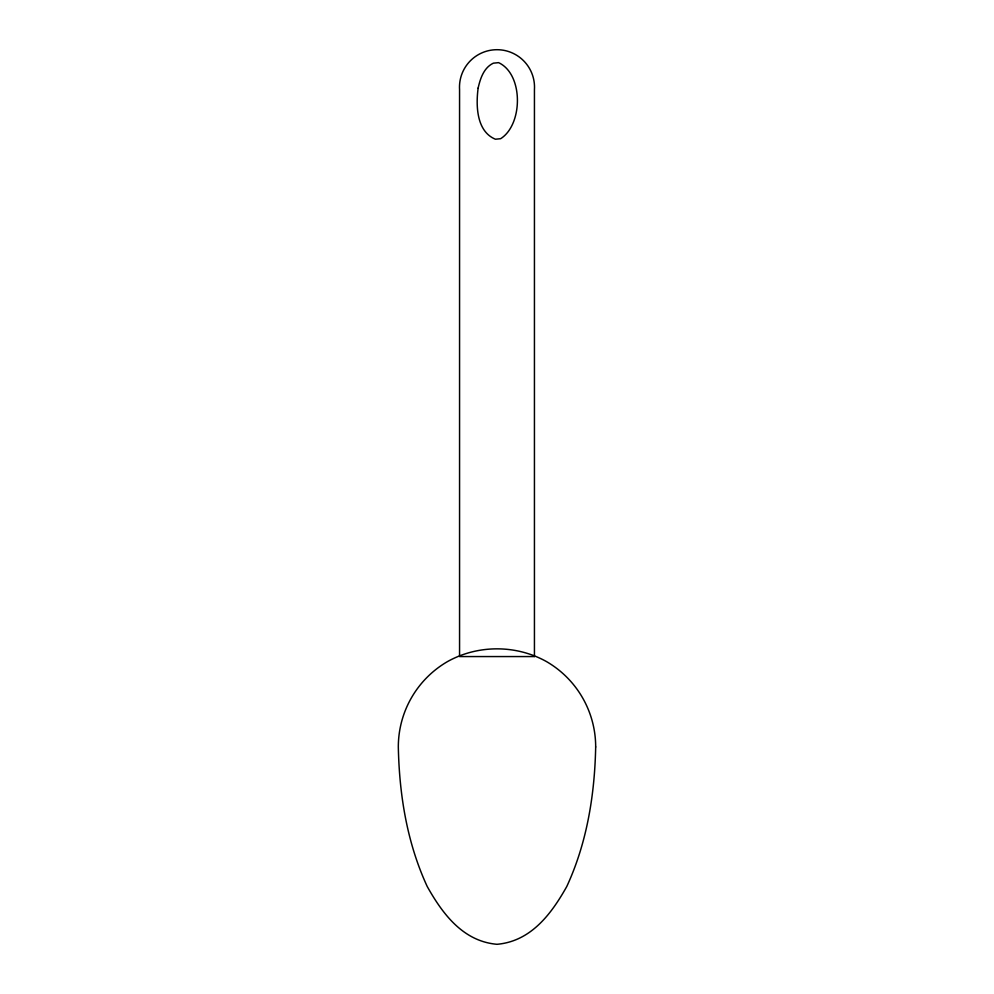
<?xml version="1.0" encoding="UTF-8"?>
<svg xmlns="http://www.w3.org/2000/svg" width="994" height="994" viewBox="0 0 994 994"><rect width="100%" height="100%" fill="white"/><g stroke="black" fill="none" stroke-linecap="round" stroke-linejoin="round"><path stroke-width="1.49" d="M595.679 746.954C594.698 794.802 586.994 842.788 566.779 886.499C551.335 914.02 530.933 941.33 497 944.3C463.067 941.33 442.665 914.02 427.221 886.499C407.006 842.788 399.302 794.802 398.321 746.954A98.679 98.679 0 0 1 447.66 661.495C478.039 644.634 515.961 644.634 546.34 661.495A98.679 98.679 0 0 1 595.679 746.954M478.139 88.081C475.815 105.575 476.412 131.394 495.41 139.222L500.628 138.7C523.043 124.585 523.639 74.252 498.59 62.647L493.372 63.169C483.842 67.629 480.276 78.538 478.139 88.081M534.437 656.562L459.563 656.562L459.563 89.634A37.511 37.511 0 0 1 497 49.7A37.511 37.511 0 0 1 534.437 89.634L534.437 656.562"/></g></svg>
